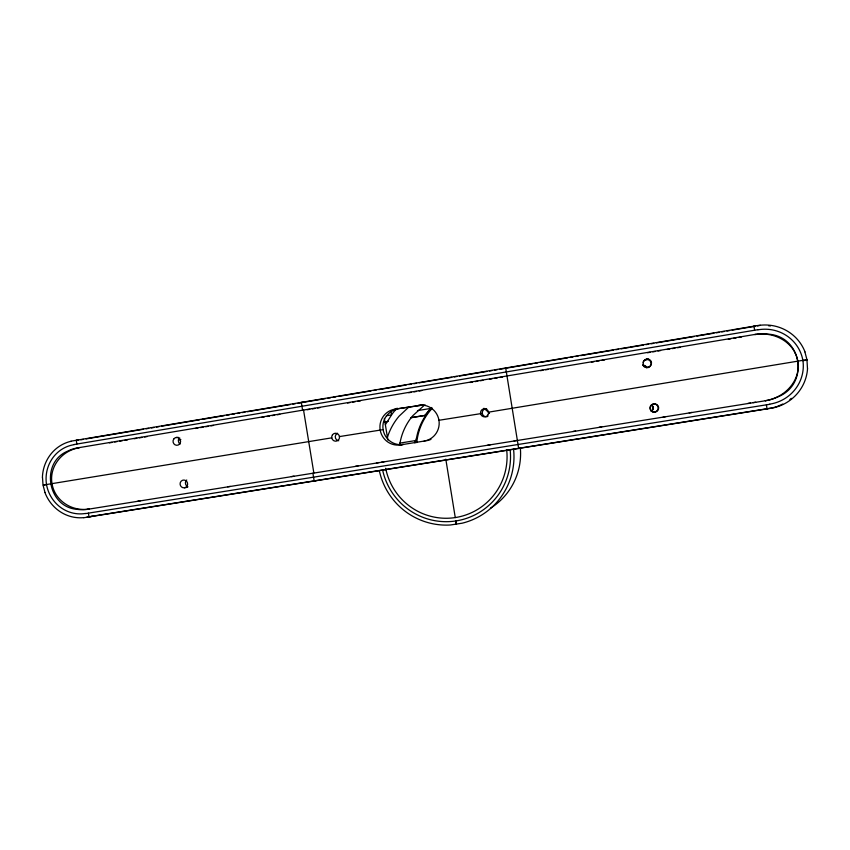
<?xml version="1.0" encoding="UTF-8"?>
<svg xmlns="http://www.w3.org/2000/svg" width="850" height="850" viewBox="0 0 850 850"><rect width="100%" height="100%" fill="white"/><g stroke="black" fill="none" stroke-linecap="round" stroke-linejoin="round"><path stroke-width="1.27" d="M807.457 368.199L806.958 359.656L804.897 351.932M415.714 440.544L414.917 442.956L416.564 437.729A59.117 58.724 74.2 0 1 423.693 418.636L425.861 415.278L410.646 417.669M399.712 445.272L400.095 442.531A57.959 57.46 74.3 0 1 412.856 415.65L423.959 405.588M387.43 437.421L388.365 434.531A61.859 61.242 74.3 0 1 399.096 416.16L409.084 406.821M385.369 424.724L392.169 414.014A51.266 50.703 78.6 0 1 397.152 408.159M646.329 359.646L646.691 359.019M424.979 415.31L430.461 408.467L417.456 410.614M425.425 415.299L431.8 407.49M647.987 367.189L647.615 367.71A4.144 4.08 -23.3 0 0 651.1 363.704A4.144 4.08 -23.3 0 0 647.764 359.656A4.144 4.08 -23.3 0 0 643.11 362.249M753.089 326.612L753.971 326.081L754.63 330.225M755.289 334.379L77.52 447.897A38.144 36.263 78.7 0 0 67.373 451.265C40.067 462.889 47.536 507.131 77.052 509.352A38.154 36.274 79.5 0 0 87.752 509.299L765.754 400.69A42.203 41.129 -16.7 0 0 777.633 396.982C809.774 384.455 802.4 335.867 767.72 334.103A42.181 41.119 -14.8 0 0 755.289 334.379L754.843 334.613A42.043 40.991 -14.8 0 1 767.231 334.337C778.791 335.707 790.032 342.454 795.207 353.111M519.308 448.279L518.67 448.534L505.686 367.891L506.398 368.146M805.726 359.975L806.958 359.656L488.527 412.165M805.811 360.517L807.043 360.209L802.729 360.634M316.083 480.654L314.192 481.111L312.906 473.237L313.852 473.036L303.567 410.189L302.589 410.199L301.293 402.316L303.269 402.348M44.997 492.447L43.095 485.35L46.665 484.511L331.766 437.846M92.236 516.311L89.037 516.97L88.4 513.134M71.017 441.171L760.091 325.136M379.334 470.73A68.733 68.053 74.3 0 0 450.457 524.981L462.177 523.196A68.733 68.053 74.3 0 0 513.581 449.353M87.752 509.299L89.367 509.001A38.037 36.167 79.5 0 1 78.689 509.044C68.393 507.535 58.841 500.905 54.411 491.396A28.146 26.743 79.1 0 1 51.765 475.543C52.923 465.163 59.776 455.834 69.041 451.138A38.027 36.157 78.7 0 1 79.167 447.78L77.52 447.897M184.492 487.804A3.921 3.772 77.9 0 0 186.756 481.483A3.921 3.772 77.9 0 0 180.317 482.524A3.921 3.772 77.9 0 0 184.492 487.804L187.648 487.22M76.659 440.502L78.572 440.172M80.835 439.801L83.438 439.354M86.052 438.919L143.491 429.25M146.104 428.804L148.708 428.368M151.321 427.933L153.935 427.486M156.549 427.051L159.152 426.604M161.766 426.169L199.548 419.804M202.141 419.369L224.188 415.661M226.78 415.225L229.373 414.789M231.965 414.354L234.558 413.918M237.15 413.483L239.742 413.036M242.335 412.601L244.928 412.165M247.52 411.729L290.296 404.526M292.889 404.09L295.481 403.654M298.074 403.219L325.401 398.618M328.004 398.183L330.608 397.747M333.211 397.301L335.814 396.865M338.428 396.429L370.972 390.947M373.575 390.511L376.189 390.065M378.792 389.629L406.13 385.029M408.733 384.593L411.347 384.147M413.95 383.711L416.553 383.276M419.156 382.829L451.711 377.358M454.314 376.911L456.918 376.476M459.521 376.04L486.869 371.439M489.473 370.993L492.076 370.558M494.679 370.122L497.282 369.676M499.885 369.24L532.472 363.757M535.086 363.311L537.689 362.876M540.303 362.44L567.683 357.829M570.286 357.393L572.889 356.947M575.503 356.511L578.106 356.076M580.72 355.629L613.307 350.147M615.921 349.711L618.524 349.265M621.138 348.829L628.957 347.512M630.264 347.289L643.333 345.089M645.947 344.654L648.561 344.207M651.174 343.772L653.788 343.336M656.402 342.89L694.291 336.515M696.904 336.069L713.894 333.211M716.508 332.775L719.121 332.329M721.735 331.893L724.349 331.447M726.963 331.011L729.576 330.576M732.179 330.129L755.31 326.241M74.056 444.529L757.924 329.672M425.436 405.174A17.914 17.701 84.5 0 0 420.814 405.322L394.814 409.179A18.094 17.818 83.2 0 0 380.163 429.909A18.094 17.818 83.2 0 0 400.626 444.89L403.325 444.433A17.861 17.606 83.2 0 1 383.116 429.643L339.469 436.581M109.427 442.861L112.03 442.425M114.633 441.989L117.236 441.554M119.839 441.118L122.442 440.683M125.046 440.247L127.649 439.811M134.162 438.717L136.765 438.281M139.368 437.846L141.971 437.41M144.574 436.974L147.178 436.539M195.33 428.474L197.923 428.039M200.526 427.603L203.129 427.168M205.732 426.732L208.324 426.296M210.928 425.861L213.531 425.425M261.641 417.371L264.244 416.936M266.836 416.5L269.439 416.064M272.043 415.629L274.646 415.193M277.238 414.757L279.841 414.322M307.147 409.753L309.761 409.307M312.364 408.871L314.967 408.436M317.571 408L320.174 407.564M347.522 402.985L350.126 402.549M352.729 402.114L355.332 401.678M357.935 401.243L360.538 400.807M408.723 392.743L411.326 392.307M413.929 391.871L416.532 391.436M419.146 391L421.749 390.554M469.922 382.489L472.536 382.054M475.139 381.618L477.743 381.183M480.346 380.747L482.949 380.311M489.462 379.217L492.065 378.781M494.668 378.346L497.271 377.91M499.874 377.474L502.478 377.039M540.388 370.696L543.001 370.249M545.615 369.814L548.229 369.378M550.843 368.942L553.467 368.507M591.388 362.153L594.001 361.717M596.615 361.271L599.229 360.836M601.853 360.4L604.467 359.964M647.551 352.75L650.165 352.304M652.768 351.868L655.371 351.433M657.974 350.997L660.588 350.561M667.101 349.478L669.704 349.031M672.308 348.596L674.921 348.16M677.524 347.724L680.128 347.289M728.333 339.214L730.936 338.778M733.55 338.342L736.153 337.907M738.756 337.471L741.359 337.036M644.672 359.763L648.529 359.114M178.256 439.96L180.827 439.524M394.814 409.179L420.814 405.322M386.336 415.756L391.467 414.917L390.83 411.028M384.487 421.983L388.301 421.356M384.083 422.269L386.601 421.855M411.591 417.626L425.861 415.278M438.951 420.283L482.29 413.397A4.006 3.984 -86.6 0 0 487.858 416.415M399.691 443.137L416.171 440.47M400.626 444.89L425.266 440.884M137.838 501.181L140.441 500.767M227.651 486.795L230.254 486.381M291.391 476.584L293.994 476.17M355.449 466.321L358.062 465.896M376.422 462.963L379.047 462.538M381.661 462.124L384.285 461.699M487.858 445.103L490.482 444.688M514.08 440.906L516.704 440.481M572.964 431.471L575.577 431.056M599.122 427.284L601.736 426.859M663.138 417.021L665.741 416.606M689.201 412.845L691.815 412.431M747.851 403.453L750.454 403.038M753.068 402.613L755.671 402.199M85.563 513.591L769.696 404.303M757.339 325.922L759.167 325.678M87.008 517.066L772.14 407.915A43.127 42.032 -15.7 0 0 776.656 406.566M83.778 517.724L773.149 407.915A43.414 42.309 -15.7 0 0 807.564 368.209M42.5 477.519L43.01 484.84L46.665 484.511M176.173 437.495L178.319 437.357M78.434 440.077L76.245 440.215L76.882 444.051M765.754 400.69L765.276 400.711A42.054 40.991 -16.7 0 0 777.112 397.024C787.684 392.02 796.259 382.064 797.916 370.281A31.184 30.377 -15.6 0 0 795.196 353.037M766.094 408.967L767.061 408.967L766.403 404.834M456.503 524.322L455.812 520.965L456.216 524.365M445.804 459.159L455.26 517.576M384.328 418.359L387.855 440.034M769.675 404.143A39.068 38.069 -15.7 0 0 802.921 360.602A39.068 38.069 -15.6 0 0 757.945 329.832M85.542 513.442A35.286 33.532 79.1 0 1 46.506 484.532A35.286 33.532 79.1 0 1 74.078 444.678M645.479 367.508A4.144 4.08 -23.3 0 1 642.887 364.353M650.25 409.679A4.133 4.08 -13.4 0 1 654.107 403.92A4.133 4.08 -13.4 0 1 657.741 409.774A4.133 4.08 -13.4 0 1 650.813 410.592M180.009 444.104A3.878 3.729 81.3 0 1 179.775 437.962M187.829 486.625A3.878 3.729 77.9 0 1 186.734 480.006M760.102 325.252A43.414 42.309 -15.6 0 1 805.003 351.889M768.559 325.752A43.127 42.032 -15.6 0 1 770.429 325.975M791.329 398.331A43.127 42.032 -15.7 0 1 789.873 399.511M782.733 404.037A43.127 42.032 -15.7 0 1 777.548 406.257M42.404 477.509A39.217 37.262 79.1 0 1 71.039 441.277M83.767 517.629A39.217 37.262 79.1 0 1 44.912 492.479M418.328 405.28A18.137 17.914 84.4 0 1 438.951 420.283A18.137 17.914 84.4 0 1 424.139 441.086M430.982 439.344A17.914 17.701 84.5 0 1 426.551 440.683M383.116 429.643A17.861 17.606 83.2 0 1 397.598 409.169M482.29 413.397A4.006 3.984 -86.6 0 1 486.625 408.765M338.736 440.778A3.942 3.857 81.4 0 1 337.503 433.256M510.138 449.714A65.291 64.653 74.3 0 1 456.237 520.891A65.291 64.653 74.3 0 1 382.617 470.029M506.706 450.075A61.859 61.242 74.3 0 1 455.122 517.597A61.859 61.242 74.3 0 1 385.677 468.276M483.926 408.276A61.859 61.242 74.3 0 1 489.515 413.376M642.951 365.5A3.634 3.581 -22.7 0 1 646.829 367.561M643.684 365.829A3.602 3.559 -22.7 0 1 646.595 367.891M651.854 405.099A3.634 3.581 -13.6 0 1 651.196 411.283M651.578 405.121A3.602 3.559 -13.6 0 1 651.727 410.763M520.423 448.981A64.409 63.846 74.3 0 1 490.45 508.204M416.766 442.638A58.841 58.459 74.2 0 1 432.161 408.393M645.841 366.987A4.197 4.133 -23.4 0 0 651.472 362.419A4.197 4.133 -23.4 0 0 644.714 359.911A4.197 4.133 -23.4 0 0 645.841 366.987M652.991 411.868A4.186 4.133 -13.4 0 0 658.622 407.341A4.186 4.133 -13.4 0 0 651.865 404.802A4.186 4.133 -13.4 0 0 652.991 411.868M173.729 439.067A3.921 3.772 81.3 0 0 176.471 445.272A3.921 3.772 81.3 0 0 180.242 439.769A3.921 3.772 81.3 0 0 173.729 439.067M332.435 434.871A3.995 3.91 81.3 0 0 335.24 441.182A3.995 3.91 81.3 0 0 339.171 435.593A3.995 3.91 81.3 0 0 332.435 434.871M487.815 415.183A4.059 4.037 -87 0 0 484.946 408.776A4.059 4.037 -87 0 0 480.866 414.481A4.059 4.037 -87 0 0 487.815 415.183"/></g></svg>
